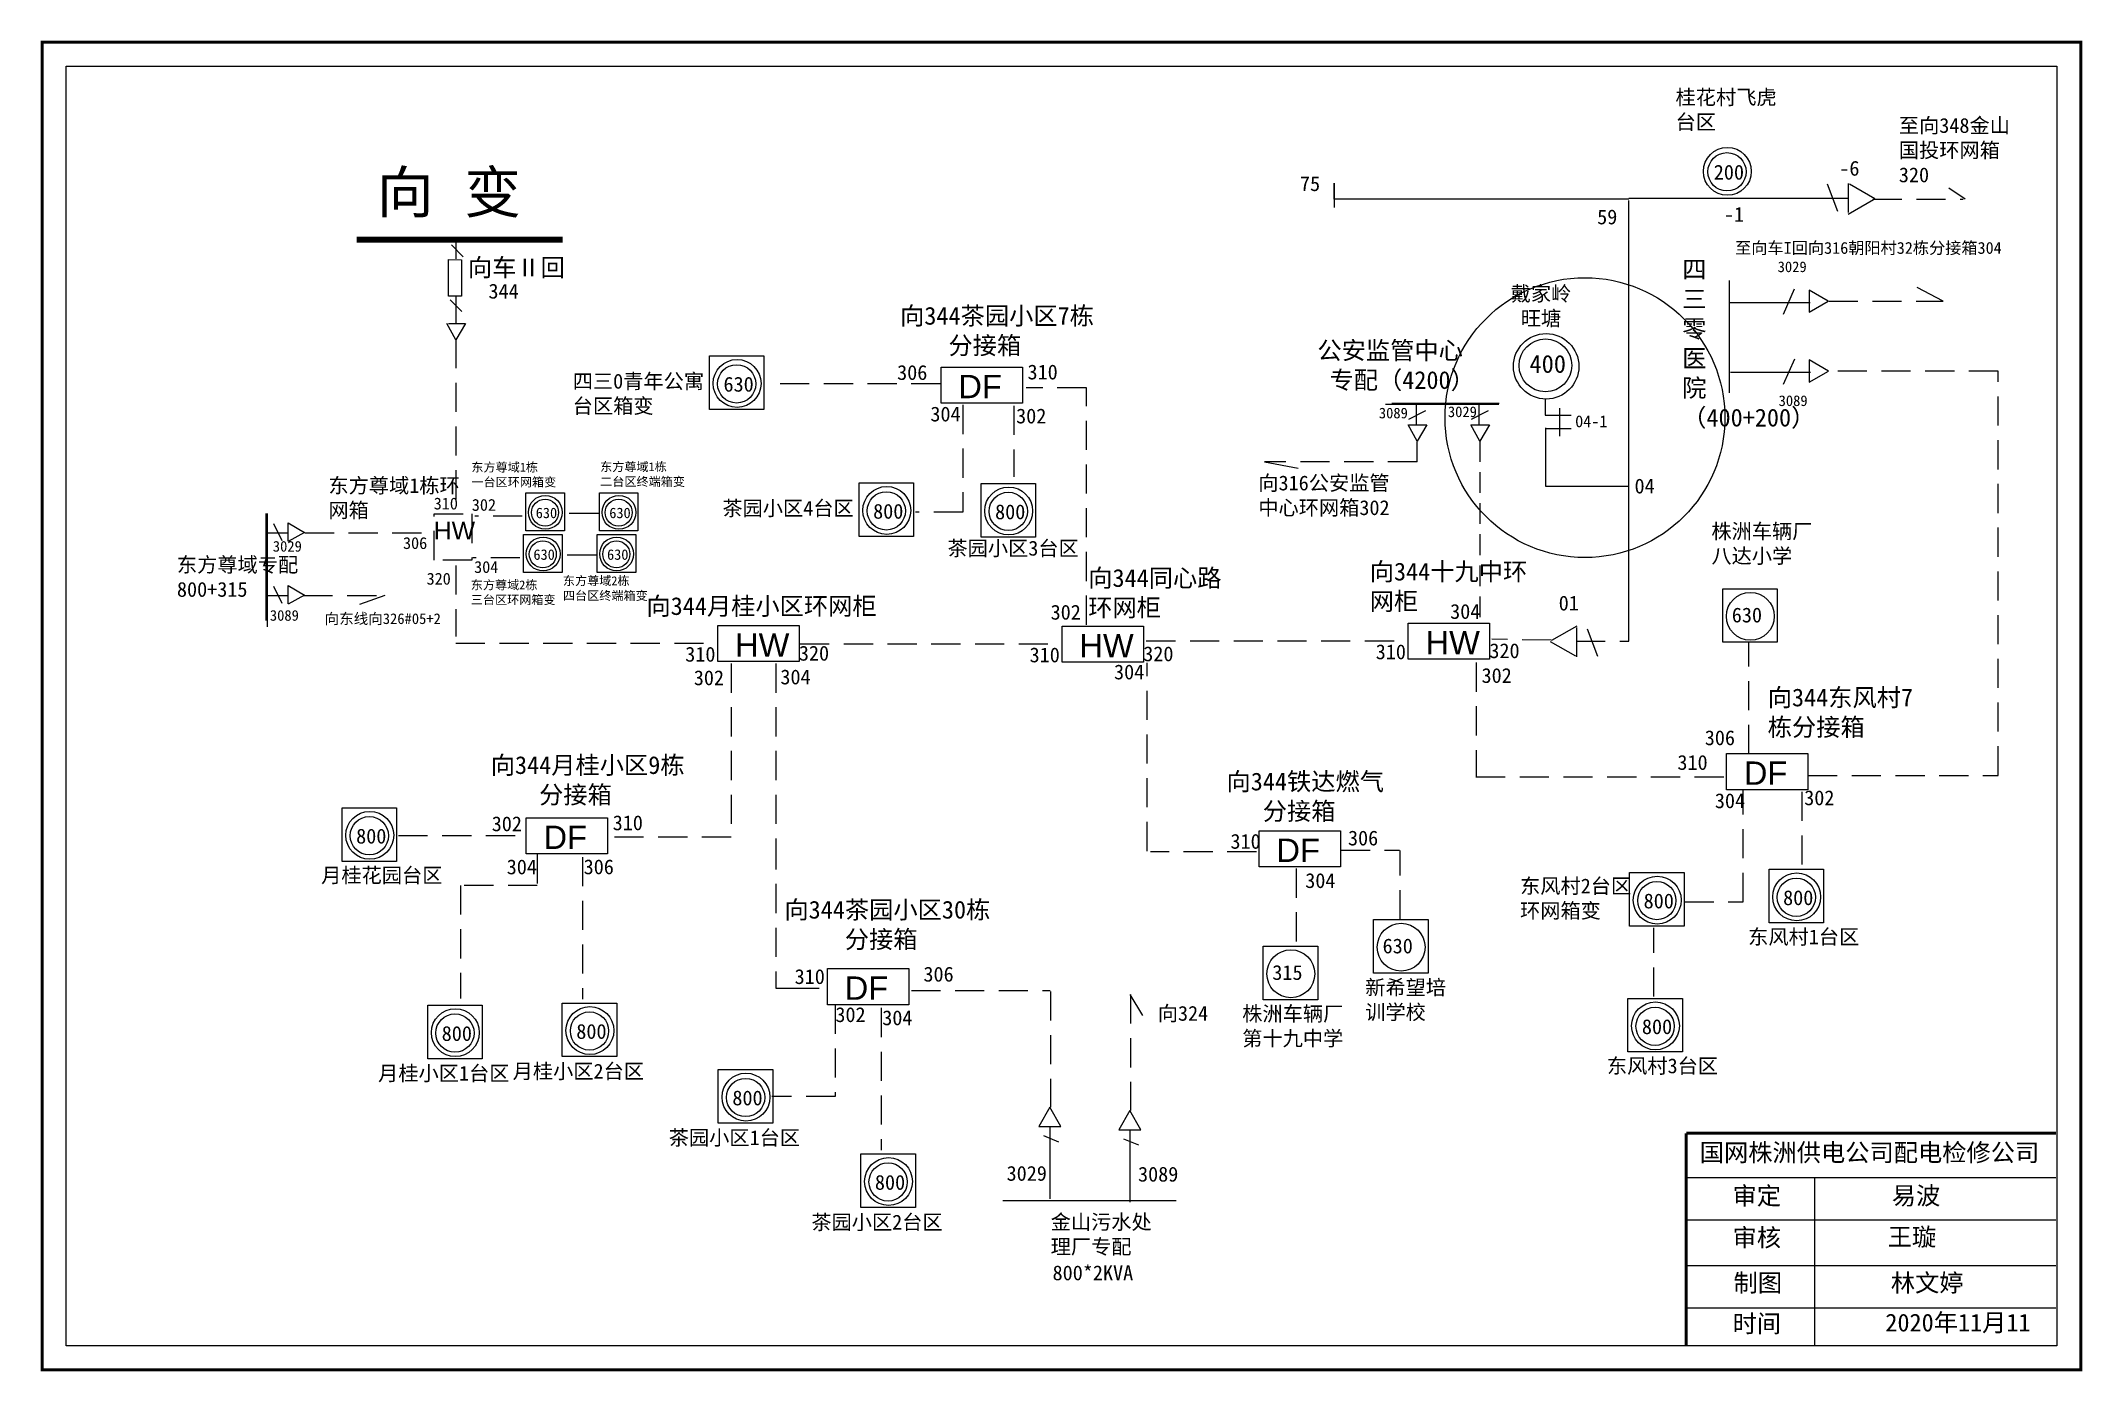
# Model space of a CAD drawing. Extents: x -19 to 326, y 0 to 224.
import ezdxf

# ---------------------------------------------------------------- set-up
doc = ezdxf.new("R2010")
doc.units = 0
doc.header["$LTSCALE"] = 0.774411
doc.linetypes.add('ACAD_ISO02W100', pattern=[15, 12, -3])
doc.linetypes.add('DASHED2', pattern=[9.525, 6.35, -3.175])
doc.layers.get('0').update_dxf_attribs({"linetype": 'CONTINUOUS'})
doc.layers.add('0-RefEdit0', color=7, linetype='CONTINUOUS')
doc.layers.add('2', color=2, linetype='CONTINUOUS')
doc.styles.add('SimSun_txtstyle_3.02_0_0', font='simsun.ttc', dxfattribs={"height": 3.022499})
doc.styles.get("Standard").update_dxf_attribs({"font": '', "height": 2.5})
doc.styles.add('仿宋_txtstyle_1.50_1_0', font='', dxfattribs={"height": 1.5})
doc.styles.add('仿宋_txtstyle_3.00_0_0', font='simfang.ttf', dxfattribs={"height": 3})
doc.styles.add('字体', font='simkai_0.ttf', dxfattribs={"height": 2.5})
doc.styles.add('楷体_GB2312_txtstyle_2.00_0_0', font='simkai_0.ttf', dxfattribs={"height": 2})
doc.styles.add('楷体_GB2312_txtstyle_2.50_0_0', font='simkai_0.ttf', dxfattribs={"height": 2.5})
doc.styles.add('楷体_GB2312_txtstyle_3.00_0_0', font='simkai_0.ttf', dxfattribs={"height": 3})
doc.styles.get('Standard').set_extended_font_data('SimSun')
doc.styles.get('仿宋_txtstyle_1.50_1_0').set_extended_font_data('仿宋', bold=True)

msp = doc.modelspace()

# ---------------------------------------------------------------- linework, layer by layer
at = {"linetype": 'DASHED2'}
for p, q in [((199.28, 197.43), (199.28, 200.17)), ((199.28, 200.17), (199.28, 196.06)), ((284.27, 195.37), (282.22, 200.86)), ((290.17, 197.43), (305.43, 197.43)), ((305.78, 197.43), (303.03, 199.32)), ((302.03, 180.25), (296.4, 183.2)), ((275.09, 178.02), (276.96, 182.3)), ((282.73, 180.25), (302.03, 180.25)), ((51.06, 173.84), (51.06, 145.25)), ((275.13, 166.23), (277.01, 170.52)), ((132.84, 166.29), (103.38, 166.29)), ((157.47, 165.63), (147.33, 165.63)), ((157.47, 125.64), (157.47, 165.63)), ((311.31, 168.41), (282.26, 168.41)), ((311.31, 100.22), (311.31, 168.41)), ((136.62, 162.73), (136.62, 144.61)), ((145.25, 162.57), (145.25, 150.59)), ((234.91, 163.73), (234.91, 160.98)), ((237.29, 162.17), (237.29, 157.48)), ((234.91, 160.98), (239.3, 160.98)), ((234.91, 158.75), (239.3, 158.75)), ((213.27, 153.12), (187.55, 153.12)), ((62.28, 143.95), (54.29, 143.95)), ((75.13, 144.41), (69.48, 144.41)), ((136.62, 144.61), (128.64, 144.61)), ((25.59, 141.15), (47.09, 141.15)), ((51.04, 135.66), (51.04, 123.68)), ((61.89, 136.92), (53.91, 136.92)), ((74.75, 137.39), (69.1, 137.39)), ((25.36, 130.57), (39.09, 130.57)), ((39.09, 130.57), (34.81, 129.04)), ((241.98, 124.94), (244.04, 119.45)), ((51.06, 122.5), (94.19, 122.5)), ((109.17, 122.39), (152.3, 122.39)), ((167.58, 122.91), (210.71, 122.91)), ((235.91, 123.02), (225.9, 123.21)), ((240.09, 122.84), (249, 122.84)), ((269.28, 103.82), (269.28, 122.67)), ((97.51, 119.09), (97.51, 89.77)), ((105.05, 119.09), (105.05, 89.27)), ((167.74, 87.46), (167.74, 119.2)), ((223.22, 119.25), (223.22, 99.86)), ((223.23, 99.96), (265.43, 99.96)), ((279.26, 100.22), (311.31, 100.22)), ((268.3, 78.86), (268.3, 97.71)), ((278.22, 97.46), (278.22, 84.63)), ((41.39, 90.07), (62.89, 90.07)), ((97.51, 89.77), (76.89, 89.77)), ((64.79, 86.91), (64.79, 81.64)), ((72.44, 86.44), (72.44, 62.48)), ((105.05, 89.27), (105.05, 64.3)), ((186.17, 87.33), (168.27, 87.33)), ((200.42, 87.59), (210.31, 87.59)), ((210.42, 75.96), (210.42, 87.57)), ((192.85, 84.49), (192.85, 71.66)), ((51.86, 81.64), (51.86, 62.57)), ((64.79, 81.64), (52.14, 81.64)), ((258.41, 78.86), (268.3, 78.86)), ((253.24, 62.89), (253.24, 74.5)), ((127.93, 63.95), (151.34, 63.95)), ((151.39, 63.78), (151.39, 44.22)), ((164.9, 63.25), (164.9, 43.69)), ((115.09, 61.54), (115.09, 46.01)), ((122.83, 60.97), (122.83, 37.01)), ((115.09, 46.01), (104.37, 46.01))]:
    msp.add_line(p, q, dxfattribs=at)
for p, q in [((249.01, 197.43), (199.45, 197.43)), ((249, 167.46), (249, 197.21)), ((249.01, 197.6), (276.79, 197.6)), ((276.79, 197.6), (286.05, 197.6)), ((266.02, 164.75), (266.02, 183.71)), ((279.61, 179.97), (266.11, 179.97)), ((249, 122.84), (249, 167.46)), ((279.65, 168.19), (266.15, 168.19))]:
    msp.add_line(p, q)
at = {"linetype": 'Continuous'}
for p, q in [((52.29, 187.73), (50.32, 189.71)), ((52.06, 178.5), (50.08, 180.48)), ((51.06, 180.94), (51.06, 176.49)), ((51.06, 173.72), (49.55, 176.49)), ((49.8, 176.49), (52.71, 176.49)), ((52.71, 176.49), (51.06, 173.72)), ((234.96, 158.84), (234.93, 149.04)), ((187.55, 153.12), (193.22, 152.08)), ((105.05, 64.3), (112.39, 64.3)), ((164.8, 63.25), (166.91, 59.73)), ((150.23, 39.45), (152.78, 38.39)), ((151.3, 41.01), (151.3, 28.76)), ((163.74, 38.92), (166.29, 37.86)), ((164.8, 40.48), (164.8, 28.23)), ((258.71, 32.35), (321.08, 32.35)), ((280.36, 32.34), (280.36, 4.01)), ((143.36, 28.48), (172.61, 28.48)), ((258.71, 25.25), (321.08, 25.25)), ((258.71, 17.5), (321.08, 17.5)), ((258.71, 10.39), (321.08, 10.39))]:
    msp.add_line(p, q, dxfattribs=at)
at = {"linetype": 'ACAD_ISO02W100'}
msp.add_line((51.09, 190.48), (51.08, 187.4), dxfattribs=at)
at = {"color": 7, "linetype": 'Continuous', "lineweight": 0, "ltscale": 0.626481}
for p, q in [((208.99, 163.05), (227.1, 163.05)), ((19.07, 126.33), (19.07, 144.43))]:
    msp.add_line(p, q, dxfattribs=at)
at = {"color": 0, "linetype": 'DASHED2'}
for p, q in [((213.17, 159.31), (213.17, 163.08)), ((223.76, 159.31), (223.76, 163.08)), ((211.87, 160.35), (214.74, 161.78)), ((222.46, 160.35), (225.33, 161.78)), ((21.78, 139.8), (20.35, 142.66)), ((22.82, 141.1), (19.05, 141.1)), ((21.78, 129.21), (20.35, 132.07)), ((22.82, 130.51), (19.05, 130.51))]:
    msp.add_line(p, q, dxfattribs=at)
at = {"color": 0, "linetype": 'Continuous'}
for p, q in [((213.27, 156.62), (211.78, 159.36)), ((211.81, 159.34), (214.9, 159.35)), ((214.9, 159.35), (213.27, 156.62)), ((223.86, 156.62), (222.37, 159.36)), ((222.4, 159.34), (225.49, 159.35)), ((225.49, 159.35), (223.86, 156.62)), ((22.78, 142.83), (25.5, 141.19)), ((22.78, 139.73), (22.78, 142.83)), ((25.5, 141.19), (22.76, 139.7)), ((22.78, 132.24), (25.5, 130.6)), ((22.78, 129.14), (22.78, 132.24)), ((25.5, 130.6), (22.76, 129.11))]:
    msp.add_line(p, q, dxfattribs=at)
at = {"color": 7, "linetype": 'Continuous', "lineweight": 0, "ltscale": 0.667576}
msp.add_line((234.93, 149.04), (249, 149.04), dxfattribs=at)
at = {"linetype": 'Continuous', "const_width": 0.5}
msp.add_lwpolyline([(-18.72, 223.91), (325.26, 223.91), (325.26, -0.06), (-18.72, -0.06)], close=True, dxfattribs=at)
at = {"linetype": 'Continuous'}
for points in [[(-14.67, 219.86), (321.21, 219.86), (321.21, 3.99), (-14.67, 3.99)], [(93.85, 171), (103.06, 171), (103.06, 161.96), (93.85, 161.96)], [(132.95, 169.12), (146.68, 169.12), (146.68, 163.02), (132.95, 163.02)], [(119.11, 149.57), (128.32, 149.57), (128.32, 140.52), (119.11, 140.52)], [(139.69, 149.48), (148.9, 149.48), (148.9, 140.43), (139.69, 140.43)], [(62.87, 147.89), (69.38, 147.89), (69.38, 141.5), (62.87, 141.5)], [(75.28, 147.89), (81.8, 147.89), (81.8, 141.5), (75.28, 141.5)], [(62.48, 140.87), (69, 140.87), (69, 134.47), (62.48, 134.47)], [(74.9, 140.87), (81.41, 140.87), (81.41, 134.47), (74.9, 134.47)], [(264.84, 131.71), (274.05, 131.71), (274.05, 122.67), (264.84, 122.67)], [(95.26, 125.52), (108.99, 125.52), (108.99, 119.41), (95.26, 119.41)], [(153.37, 125.42), (167.1, 125.42), (167.1, 119.31), (153.37, 119.31)], [(211.78, 125.93), (225.51, 125.93), (225.51, 119.82), (211.78, 119.82)], [(265.5, 103.9), (279.22, 103.9), (279.22, 97.79), (265.5, 97.79)], [(31.86, 94.76), (41.07, 94.76), (41.07, 85.71), (31.86, 85.71)], [(62.94, 93.07), (76.67, 93.07), (76.67, 86.96), (62.94, 86.96)], [(186.62, 90.88), (200.35, 90.88), (200.35, 84.77), (186.62, 84.77)], [(249.13, 83.82), (258.33, 83.82), (258.33, 74.77), (249.13, 74.77)], [(272.66, 84.37), (281.87, 84.37), (281.87, 75.32), (272.66, 75.32)], [(205.91, 75.88), (215.12, 75.88), (215.12, 66.83), (205.91, 66.83)], [(187.29, 71.4), (196.5, 71.4), (196.5, 62.35), (187.29, 62.35)], [(113.76, 67.62), (127.49, 67.62), (127.49, 61.51), (113.76, 61.51)], [(248.83, 62.6), (258.04, 62.6), (258.04, 53.56), (248.83, 53.56)], [(46.31, 61.46), (55.52, 61.46), (55.52, 52.41), (46.31, 52.41)], [(69.02, 61.81), (78.23, 61.81), (78.23, 52.76), (69.02, 52.76)], [(95.35, 50.59), (104.56, 50.59), (104.56, 41.54), (95.35, 41.54)], [(119.41, 36.34), (128.62, 36.34), (128.62, 27.29), (119.41, 27.29)]]:
    msp.add_lwpolyline(points, close=True, dxfattribs=at)
at = {"linetype": 'DASHED2'}
for points in [[(286.03, 194.9), (290.51, 197.5), (286.02, 200.09)], [(282.66, 180.23), (279.41, 182.1), (279.41, 178.35)], [(282.71, 168.44), (279.46, 170.32), (279.46, 166.57)], [(47.38, 144.34), (53.78, 144.34), (53.78, 136.55), (47.38, 136.55)], [(240.23, 125.41), (235.74, 122.82), (240.23, 120.23)], [(151.3, 44.21), (149.42, 40.97), (153.17, 40.97)], [(164.8, 43.69), (162.93, 40.44), (166.68, 40.44)]]:
    msp.add_lwpolyline(points, close=True, dxfattribs=at)
at = {"linetype": 'Continuous'}
for points, const_width in [([(69.07, 190.62), (34.34, 190.6)], 1), ([(258.68, 39.85), (258.68, 4.13)], 0.5), ([(258.71, 39.85), (321.08, 39.85)], 0.5)]:
    msp.add_lwpolyline(points, dxfattribs=dict(at, const_width=const_width))
at = {"linetype": 'ACAD_ISO02W100'}
msp.add_lwpolyline([(52.02, 181.05), (49.81, 181.06), (49.83, 187.24), (52.03, 187.23)], close=True, dxfattribs=at)
at = {"color": 18, "linetype": 'Continuous', "lineweight": 0, "ltscale": 0.994147, "true_color": 0x000000}
for points in [[(207.97, 162.85), (227.06, 162.85)], [(19.27, 125.31), (19.27, 144.39)]]:
    msp.add_lwpolyline(points, dxfattribs=at)
at = {"color": 7, "linetype": 'DASHED2', "lineweight": 0, "ltscale": 0.710621}
msp.add_lwpolyline([(223.86, 156.62), (223.86, 125.93)], dxfattribs=at)
at = {"linetype": 'Continuous'}
for centre, radius in [((265.63, 202.13), 4.04), ((265.57, 202.06), 3.23), ((98.52, 166.35), 4.04), ((98.45, 166.28), 3.23), ((123.78, 144.92), 4.04), ((144.36, 144.83), 4.04), ((66.17, 144.6), 2.86), ((66.12, 144.56), 2.28), ((78.59, 144.6), 2.86), ((78.54, 144.56), 2.28), ((123.71, 144.85), 3.23), ((144.29, 144.76), 3.23), ((65.79, 137.58), 2.86), ((65.74, 137.53), 2.28), ((78.2, 137.58), 2.86), ((78.16, 137.53), 2.28), ((269.51, 127.06), 4.04), ((36.54, 90.11), 4.04), ((36.47, 90.04), 3.23), ((253.8, 79.17), 4.04), ((277.33, 79.72), 4.04), ((277.27, 79.65), 3.23), ((253.73, 79.1), 3.23), ((210.58, 71.23), 4.04), ((191.97, 66.75), 4.04), ((50.98, 56.81), 4.04), ((50.91, 56.74), 3.23), ((73.69, 57.16), 4.04), ((73.62, 57.09), 3.23), ((253.5, 57.95), 4.04), ((253.44, 57.88), 3.23), ((100.02, 45.94), 4.04), ((99.96, 45.87), 3.23), ((124.08, 31.69), 4.04), ((124.01, 31.62), 3.23)]:
    msp.add_circle(centre, radius, dxfattribs=at)
at = {"color": 12, "linetype": 'Continuous', "lineweight": 0, "ltscale": 1.854377, "true_color": 0xc00000}
msp.add_circle((241.6, 160.58), 23.61, dxfattribs=at)
for centre, radius in [((235.05, 169.23), 5.52), ((234.93, 169.4), 4.45)]:
    msp.add_circle(centre, radius)
at = {"layer": '0-RefEdit0', "color": 0, "ltscale": 2}
msp.add_line((213.28, 153.1), (213.28, 156.56), dxfattribs=at)

# ---------------------------------------------------------------- texts
at = {"attachment_point": 1}
for s, insert, char_height, width, style in [('{\\fSimSun|b0|i0|c134|p2;桂花村飞虎台区}', (256.9, 215.9), 2.5, 19.7094, '字体'), ('{\\fSimSun|b0|i0|c134|p2;至向348金山国投环网箱320}', (294.57, 211.13), 2.5, 19.7094, '字体'), ('-6', (284.52, 203.91), 2.5, 16.1167, '楷体_GB2312_txtstyle_2.50_0_0'), ('75', (193.51, 201.31), 2.5, 16.1167, '楷体_GB2312_txtstyle_2.50_0_0'), ('200', (263.34, 203.24), 2.5, 16.1167, '字体'), ('59', (243.66, 195.7), 2.5, 16.1167, '楷体_GB2312_txtstyle_2.50_0_0'), ('-1', (265.06, 196.13), 2.5, 16.1167, '楷体_GB2312_txtstyle_2.50_0_0'), ('306', (125.53, 169.45), 2.5, 16.1167, '字体'), ('310', (147.53, 169.53), 2.5, 16.1167, '字体'), ('{\\fSimSun|b0|i0|c134|p2;四三0青年公寓台区箱变}', (70.79, 167.98), 2.5, 22.3689, '字体'), ('630', (96.23, 167.47), 2.5, 16.1167, '字体'), ('304', (131.14, 162.44), 2.5, 16.1167, '字体'), ('302', (145.61, 162.11), 2.5, 16.1167, '字体'), ('{\\fSimSun|b0|i0|c134|p2;04-1}', (239.95, 160.96), 2, 16.1167, '楷体_GB2312_txtstyle_2.00_0_0'), ('东方尊域1栋^M^J一台区环网箱变', (53.68, 152.97), 1.5, 22.3689, '仿宋_txtstyle_1.50_1_0'), ('东方尊域1栋^J二台区终端箱变', (75.41, 153.05), 1.5, 22.3689, '仿宋_txtstyle_1.50_1_0'), ('东方尊域1栋环网箱', (29.56, 150.38), 2.5, 22.3689, '楷体_GB2312_txtstyle_2.50_0_0'), ('{\\fSimSun|b0|i0|c134|p2;04}', (249.97, 150.29), 2.5, 16.1167, '楷体_GB2312_txtstyle_2.50_0_0'), ('310', (47.33, 147.09), 2, 16.1167, '楷体_GB2312_txtstyle_2.00_0_0'), ('{\\fSimSun|b0|i0|c134|p2;302}', (53.76, 146.86), 2, 16.1167, '楷体_GB2312_txtstyle_2.00_0_0'), ('630', (64.55, 145.39), 1.768, 11.3976, '楷体_GB2312_txtstyle_2.50_0_0'), ('630', (76.96, 145.39), 1.768, 11.3976, '楷体_GB2312_txtstyle_2.50_0_0'), ('茶园小区4台区', (96.04, 146.55), 2.5, 22.3689, '字体'), ('800', (121.48, 146.03), 2.5, 16.1167, '字体'), ('800', (142.06, 145.94), 2.5, 16.1167, '字体'), ('{\\fSimSun|b0|i0|c134|p2;株洲车辆厂八达小学}', (262.94, 142.67), 2.5, 19.7094, '字体'), ('306', (42.15, 140.42), 2, 16.1167, '楷体_GB2312_txtstyle_2.00_0_0'), ('630', (64.16, 138.36), 1.768, 11.3976, '楷体_GB2312_txtstyle_2.50_0_0'), ('630', (76.58, 138.36), 1.768, 11.3976, '楷体_GB2312_txtstyle_2.50_0_0'), ('茶园小区3台区', (134.02, 139.8), 2.5, 22.3689, '字体'), ('东方尊域专配800+315', (4, 137.02), 2.5, 22.3689, '楷体_GB2312_txtstyle_2.50_0_0'), ('{\\fSimSun|b0|i0|c134|p2;320}', (46.13, 134.4), 2, 16.1167, '楷体_GB2312_txtstyle_2.00_0_0'), ('{\\fSimSun|b0|i0|c134|p2;304}', (54.15, 136.38), 2, 16.1167, '楷体_GB2312_txtstyle_2.00_0_0'), ('东方尊域2栋^M^J三台区环网箱变', (53.58, 133.11), 1.5, 22.3689, '仿宋_txtstyle_1.50_1_0'), ('东方尊域2栋^J四台区终端箱变', (69.13, 133.81), 1.5, 22.3689, '仿宋_txtstyle_1.50_1_0'), ('{\\fSimSun|b0|i0|c134|p2;向东线向326#05+2}', (28.92, 127.56), 1.8, 22.3689, '楷体_GB2312_txtstyle_2.50_0_0'), ('302', (151.43, 129), 2.5, 16.1167, '字体'), ('304', (218.85, 129.13), 2.5, 16.1167, '楷体_GB2312_txtstyle_2.50_0_0'), ('01', (237.17, 130.54), 2.5, 16.1167, '楷体_GB2312_txtstyle_2.50_0_0'), ('630', (266.38, 128.53), 2.5, 16.1167, '字体'), ('310', (89.77, 121.91), 2.5, 16.1167, '字体'), ('320', (108.95, 122.08), 2.5, 16.1167, '字体'), ('310', (147.88, 121.8), 2.5, 16.1167, '字体'), ('320', (167.06, 121.98), 2.5, 16.1167, '字体'), ('310', (206.29, 122.32), 2.5, 16.1167, '字体'), ('320', (225.47, 122.5), 2.5, 16.1167, '字体'), ('302', (91.22, 117.94), 2.5, 16.1167, '字体'), ('304', (105.83, 118.08), 2.5, 16.1167, '字体'), ('304', (162.13, 118.92), 2.5, 16.1167, '字体'), ('302', (224.15, 118.32), 2.5, 16.1167, '字体'), ('306', (261.82, 107.82), 2.5, 16.1167, '字体'), ('310', (257.2, 103.65), 2.5, 16.1167, '字体'), ('304', (263.52, 97.19), 2.5, 16.1167, '字体'), ('302', (278.6, 97.69), 2.5, 16.1167, '字体'), ('302', (57.12, 93.3), 2.5, 16.1167, '字体'), ('310', (77.53, 93.47), 2.5, 16.1167, '字体'), ('800', (34.24, 91.22), 2.5, 16.1167, '字体'), ('310', (181.78, 90.34), 2.5, 16.1167, '字体'), ('306', (201.61, 90.9), 2.5, 16.1167, '字体'), ('月桂花园台区', (28.34, 84.62), 2.5, 24.3302, '字体'), ('304', (59.65, 86.03), 2.5, 16.1167, '字体'), ('东风村2台区环网箱变', (230.65, 82.81), 2.5, 19.7094, '字体'), ('800', (275.04, 80.83), 2.5, 16.1167, '字体'), ('东风村1台区', (269.14, 74.23), 2.5, 19.7094, '字体'), ('{\\fSimSun|b0|i0|c134|p2;306}', (129.97, 67.93), 2.5, 16.1167, '字体'), ('{\\fSimSun|b0|i0|c134|p2;新希望培训学校}', (204.52, 65.69), 2.5, 15.0601, '字体'), ('{\\fSimSun|b0|i0|c134|p2;302}', (115.11, 61.1), 2.5, 16.1167, '字体'), ('{\\fSimSun|b0|i0|c134|p2;304}', (123.02, 60.57), 2.5, 16.1167, '字体'), ('向324', (169.51, 61.32), 2.5, 16.1167, '字体'), ('800', (48.68, 57.92), 2.5, 16.1167, '字体'), ('月桂小区2台区', (60.66, 51.56), 2.5, 22.6108, '字体'), ('东风村3台区', (245.31, 52.46), 2.5, 19.7094, '字体'), ('月桂小区1台区', (37.95, 51.21), 2.5, 22.6108, '字体'), ('茶园小区1台区', (86.99, 40.34), 2.5, 22.6108, '字体'), ('茶园小区2台区', (111.05, 26.09), 2.5, 22.6108, '字体'), ('金山污水处理厂专配', (151.44, 26.12), 2.5, 18.0273, '字体'), ('800*2KVA', (151.76, 17.53), 2.5, 16.1167, '字体')]:
    msp.add_mtext(s, dxfattribs=dict(at, insert=insert, char_height=char_height, width=width, style=style))
at = {"linetype": 'Continuous', "attachment_point": 1}
for s, insert, char_height, width, style in [('向{\\f\uffbfﾬￌﾣﾤ_GB2312|b0|i0|c134|p49;  }变', (37.74, 202.12), 7, 82.0138, '字体'), ('向车Ⅱ回', (53.09, 187.42), 3, 18.4876, '字体'), ('{\\fSimSun|b0|i0|c134|p2;四\\P三\\P零\\P医\\P院（}400+200{\\fSimSun|b0|i0|c134|p2;）}', (258.01, 187.09), 3, 17.9446, '楷体_GB2312_txtstyle_3.00_0_0'), ('向344茶园小区7栋\\P    分接箱', (126.03, 179.27), 3, 42.8069, '字体'), ('公安监管中心\\P 专配（4200）', (196.45, 173.43), 3, 42.8069, '楷体_GB2312_txtstyle_3.00_0_0'), ('{\\fArial|b0|i0|c0|p32;DF}', (135.87, 167.8), 3.9372, 16.7372, '字体'), ('{\\fArial|b0|i0|c0|p32;HW}', (47.33, 143.03), 3, 16.7372, '楷体_GB2312_txtstyle_3.00_0_0'), ('向344同心路\\P环网柜', (157.78, 135.03), 3, 42.8069, '字体'), ('向344月桂小区环网柜', (83.22, 130.29), 3, 42.8069, '字体'), ('{\\fArial|b0|i0|c0|p32;HW}', (98.19, 124.19), 3.9372, 16.7372, '字体'), ('{\\fArial|b0|i0|c0|p32;HW}', (156.29, 124.09), 3.9372, 16.7372, '字体'), ('{\\fArial|b0|i0|c0|p32;HW}', (214.71, 124.6), 3.9372, 16.7372, '字体'), ('{\\fSimSun|b0|i0|c134|p2;向}344{\\fSimSun|b0|i0|c134|p2;东风村}7{\\fSimSun|b0|i0|c134|p2;栋分接箱}', (272.44, 114.87), 3, 24.687, '字体'), ('向344月桂小区9栋\\P    分接箱', (56.95, 103.46), 3, 42.8069, '字体'), ('向344铁达燃气\\P   分接箱', (181.11, 100.69), 3, 42.8069, '字体'), ('{\\fArial|b0|i0|c0|p32;DF}', (268.42, 102.57), 3.9372, 16.7372, '字体'), ('{\\fArial|b0|i0|c0|p32;DF}', (65.86, 91.74), 3.9372, 16.7372, '字体'), ('{\\fArial|b0|i0|c0|p32;DF}', (189.54, 89.55), 3.9372, 16.7372, '字体'), ('向344茶园小区30栋  \\P     分接箱', (106.5, 79.06), 3, 42.8069, '字体'), ('{\\fArial|b0|i0|c0|p32;DF}', (116.69, 66.3), 3.9372, 16.7372, '字体'), ('{\\fSimSun|b0|i0|c134|p2;国网株洲供电公司配电检修公司}', (260.97, 38.09), 3, 82.0179, '字体'), ('审定', (266.51, 30.79), 3, 23.4615, '字体'), ('易波', (293.38, 30.81), 3, 23.4615, '仿宋_txtstyle_3.00_0_0'), ('审核', (266.51, 23.73), 3, 23.4615, '字体'), ('{\\fSimSun|b0|i0|c134|p2;王璇}', (292.69, 23.85), 3, 33.0539, '字体'), ('制图', (266.67, 16.1), 3, 23.4615, '字体'), ('{\\fSimSun|b0|i0|c134|p2;林文婷}', (293.21, 16.1), 3, 23.4615, '楷体_GB2312_txtstyle_3.00_0_0'), ('时间', (266.51, 9.22), 3, 23.4615, '字体'), ('2020年11月11', (292.29, 9.39), 3, 29.3049, '楷体_GB2312_txtstyle_3.00_0_0')]:
    msp.add_mtext(s, dxfattribs=dict(at, insert=insert, char_height=char_height, width=width, style=style))
at = {"linetype": 'DASHED2', "attachment_point": 1, "style": '字体'}
for s, insert, char_height in [('{\\fSimSun|b0|i0|c134|p2;至向车I回向316朝阳村32栋分接箱304}', (266.95, 190.22), 2), ('{\\fSimSun|b0|i0|c134|p2;向}316{\\fSimSun|b0|i0|c134|p2;公安监管\\P中心环网箱302}', (186.48, 150.81), 2.5)]:
    msp.add_mtext(s, dxfattribs=dict(at, insert=insert, char_height=char_height))
at = {"color": 0, "linetype": 'Continuous', "char_height": 2.0925, "width": 3.3635, "attachment_point": 1}
for s, insert in [('{\\H0.8602x;3029}', (274.12, 186.93)), ('{\\H0.8602x;3089}', (206.82, 162.26)), ('{\\H0.8602x;3029}', (218.47, 162.47)), ('{\\H0.8602x;3089}', (274.28, 164.34)), ('{\\H0.8602x;3029}', (20.18, 139.77)), ('{\\H0.8602x;3089}', (19.68, 128.11))]:
    msp.add_mtext(s, dxfattribs=dict(at, insert=insert))
at = {"linetype": 'Continuous', "insert": (56.57, 183.17), "char_height": 2.5, "width": 5.6554, "attachment_point": 1}
msp.add_mtext('344', dxfattribs=at)
at = {"color": 7, "linetype": 'Continuous', "insert": (205.28, 136.11), "char_height": 3, "width": 27.4735, "attachment_point": 1, "style": '楷体_GB2312_txtstyle_3.00_0_0'}
msp.add_mtext('{\\fSimSun|b0|i0|c134|p2;向}344{\\fSimSun|b0|i0|c134|p2;十九中环网柜}', dxfattribs=at)
at = {"char_height": 2.5, "width": 16.1167, "attachment_point": 1}
for s, insert in [('306', (72.63, 86.04)), ('304', (194.4, 83.72)), ('800', (251.5, 80.28)), ('630', (207.45, 72.69)), ('310', (108.23, 67.52)), ('315', (188.84, 68.21)), ('800', (251.21, 59.07)), ('800', (71.39, 58.27)), ('800', (97.73, 47.05)), ('800', (121.78, 32.8)), ('3029', (144, 34.32)), ('3089', (166.18, 34.18))]:
    msp.add_mtext(s, dxfattribs=dict(at, insert=insert))
at = {"color": 7, "insert": (183.77, 61.26), "char_height": 2.5, "width": 19.7094, "attachment_point": 1, "style": '楷体_GB2312_txtstyle_2.50_0_0'}
msp.add_mtext('{\\fSimSun|b0|i0|c134|p2;株洲车辆厂第十九中学}', dxfattribs=at)
at = {"layer": '2', "color": 7, "linetype": 'Continuous', "insert": (234.18, 182.76), "char_height": 2.5, "width": 25.045, "attachment_point": 2}
msp.add_mtext('戴家岭\\P旺塘', dxfattribs=at)
at = {"layer": '2', "color": 7, "linetype": 'Continuous', "insert": (235.32, 171.16), "char_height": 3.022, "width": 18.9246, "attachment_point": 2, "style": 'SimSun_txtstyle_3.02_0_0'}
msp.add_mtext('400', dxfattribs=at)

doc.saveas('drawing.dxf')
